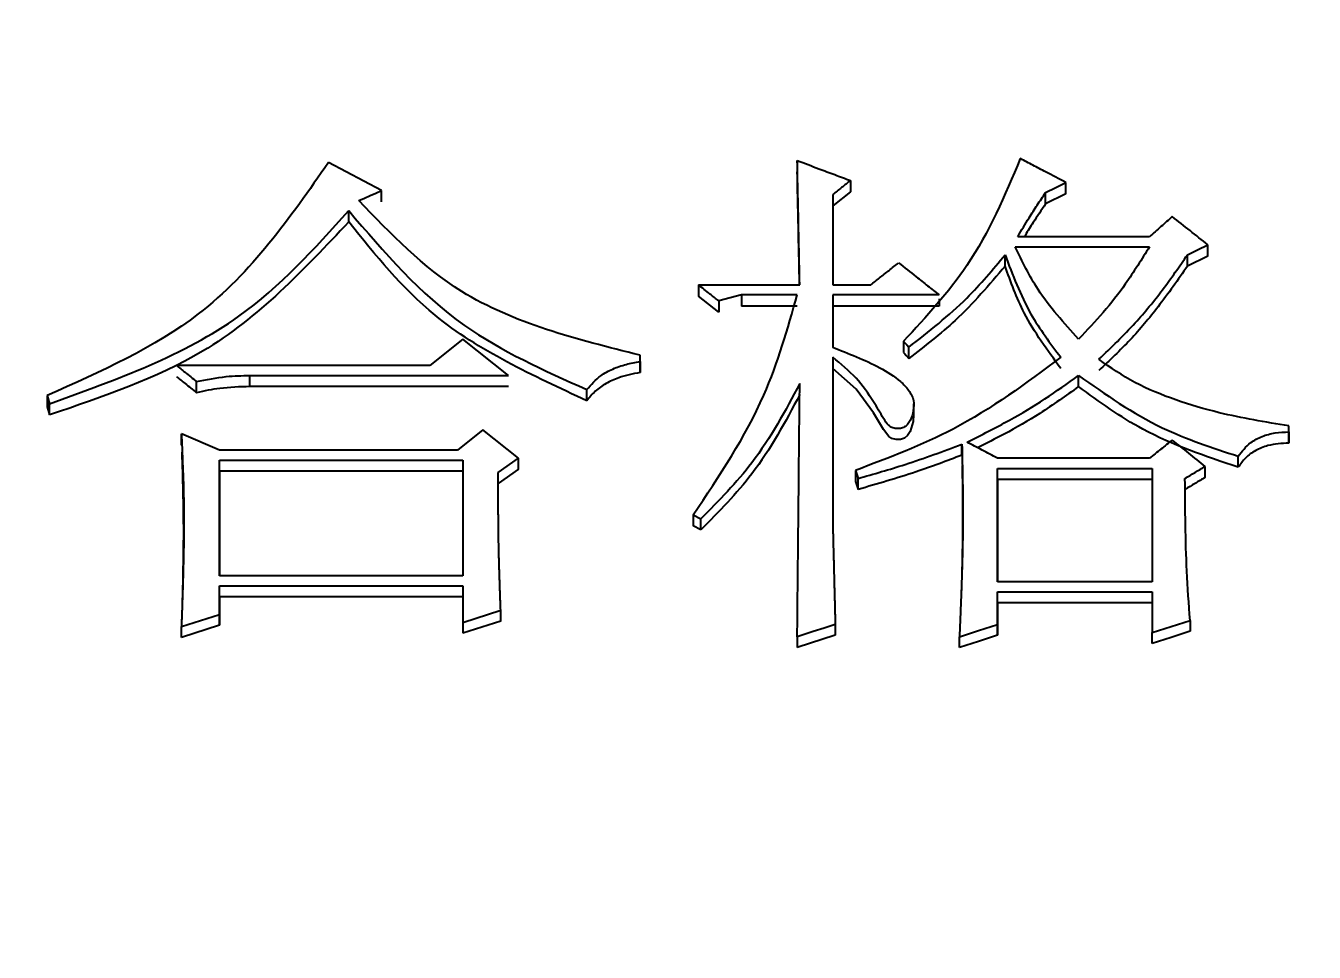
# Model space of a CAD drawing. Header units: millimetres. Extents: x 2126 to 3741, y 477 to 1658.
# Drawn here: x 2358.96 to 2364.46, y 1394.64 to 1398.59 of the extents above; entities that cross this region are included whole.
import ezdxf

# ---------------------------------------------------------------- set-up
doc = ezdxf.new("R2010")
doc.units = ezdxf.units.MM
doc.layers.add('AM_5', color=3, linetype='Continuous', lineweight=25)
doc.styles.add('SLDTEXTSTYLE1', font='txt.shx', dxfattribs={"width": 0.7, "bigfont": 'gbcbig.shx'})
doc.dimstyles.new('SLDDIMSTYLE12$0', dxfattribs={"dimtxt": 12, "dimasz": 10, "dimexe": 0, "dimexo": 0.0625, "dimgap": 0.875, "dimtad": 1, "dimdec": 1, "dimlfac": 1.8, "dimrnd": 1e-09, "dimzin": 12, "dimdsep": 46, "dimtxsty": 'SLDTEXTSTYLE1', "dimcen": 0.09, "dimdle": 8.16, "dimclrd": 3, "dimclre": 3, "dimadec": 0, "dimazin": 3, "dimtfac": 1, "dimtdec": 1, "dimtofl": 0, "dimtmove": 0, "dimatfit": 3, "dimfxl": 0, "dimfrac": 2, "dimtolj": 1, "dimlwd": 5, "dimlwe": 5, "dimarcsym": 0})

# ---------------------------------------------------------------- blocks, each defined once
blk = doc.blocks.new('*D20')
at = {"layer": 'AM_5', "color": 3, "lineweight": 5, "transparency": 16777216}
blk.add_line((2548.0333, 1555.6995), (2264.196, 1555.6995), dxfattribs=at)
at = {"layer": 'AM_5', "color": 3, "linetype": 'Continuous', "lineweight": 5, "transparency": 16777216}
for p, q in [((2264.196, 1545.6995), (2264.196, 1266.9589)), ((2595.101, 1256.9589), (2264.196, 1256.9589))]:
    blk.add_line(p, q, dxfattribs=at)
at = {"layer": 'AM_5', "color": 3, "transparency": 16777216}
for points in [[(2262.5293, 1545.6995), (2265.8627, 1545.6995), (2264.196, 1555.6995)], [(2262.5293, 1266.9589), (2265.8627, 1266.9589), (2264.196, 1256.9589)]]:
    blk.add_solid(points, dxfattribs=at)
at = {"layer": 'Defpoints', "color": 0, "transparency": 16777216}
for p in [(2548.0958, 1555.6995), (2264.196, 1256.9589), (2595.1635, 1256.9589)]:
    blk.add_point(p, dxfattribs=at)
at = {"layer": 'AM_5', "color": 0, "transparency": 16777216, "insert": (2257.321, 1403.6472), "char_height": 12, "attachment_point": 5, "rotation": 90, "style": 'SLDTEXTSTYLE1'}
blk.add_mtext('\\A1;350', dxfattribs=at)

msp = doc.modelspace()

# ---------------------------------------------------------------- linework, layer by layer
at = {"color": 7, "linetype": 'Continuous', "lineweight": 25}
for p, q in [((2360.4771, 1397.8885), (2360.25, 1398.0082)), ((2362.2512, 1398.0167), (2362.2512, 1397.9679)), ((2362.4783, 1397.9313), (2362.4783, 1397.8826)), ((2363.3978, 1397.874), (2363.3978, 1397.9227)), ((2360.4771, 1397.8398), (2360.4771, 1397.8885)), ((2362.4783, 1397.8826), (2362.4026, 1397.8228)), ((2362.4026, 1397.8714), (2362.4026, 1397.4857)), ((2362.4026, 1397.8714), (2362.4026, 1397.8228)), ((2363.3113, 1397.8313), (2363.3113, 1397.8799)), ((2363.3978, 1397.874), (2363.3113, 1397.8313)), ((2362.4026, 1397.8228), (2362.4026, 1397.4857)), ((2360.3365, 1397.7544), (2360.3365, 1397.8029)), ((2363.1815, 1397.6487), (2363.7548, 1397.6487)), ((2363.7548, 1397.6916), (2363.1923, 1397.6916)), ((2364.0036, 1397.6089), (2364.0036, 1397.6573)), ((2363.1382, 1397.5662), (2363.1382, 1397.6144)), ((2363.917, 1397.5661), (2363.917, 1397.6144)), ((2364.0036, 1397.6089), (2363.917, 1397.5661)), ((2361.8293, 1397.4857), (2362.262, 1397.4857)), ((2361.8293, 1397.4857), (2361.8293, 1397.4376)), ((2362.4026, 1397.4857), (2362.5649, 1397.4857)), ((2361.9158, 1397.369), (2361.8293, 1397.4376)), ((2362.0132, 1397.4428), (2361.9158, 1397.417)), ((2362.2511, 1397.4428), (2362.0132, 1397.4428)), ((2362.0132, 1397.4428), (2362.0132, 1397.3947)), ((2362.8569, 1397.4428), (2362.4026, 1397.4428)), ((2362.4026, 1397.4428), (2362.4026, 1397.2194)), ((2362.4026, 1397.4428), (2362.4026, 1397.3947)), ((2362.8569, 1397.4268), (2362.8569, 1397.3947)), ((2361.9158, 1397.417), (2361.9158, 1397.369)), ((2362.2511, 1397.3947), (2362.0132, 1397.3947)), ((2362.4026, 1397.3947), (2362.4026, 1397.2177)), ((2362.8569, 1397.3947), (2362.4026, 1397.3947)), ((2360.8233, 1397.2537), (2360.6827, 1397.1419)), ((2361.018, 1397.0988), (2360.8233, 1397.2537)), ((2362.7054, 1397.2452), (2362.7054, 1397.1974)), ((2362.7271, 1397.1716), (2362.7271, 1397.2193)), ((2361.5805, 1397.1591), (2361.5805, 1397.1849)), ((2361.5805, 1397.1372), (2361.5805, 1397.1849)), ((2361.5805, 1397.1591), (2361.5805, 1397.1114)), ((2362.4026, 1397.1764), (2362.4026, 1397.1287)), ((2362.4026, 1397.1763), (2362.4026, 1396.4687)), ((2360.6827, 1397.1419), (2359.6009, 1397.1419)), ((2359.9146, 1397.0988), (2361.018, 1397.0988)), ((2359.9146, 1397.0512), (2359.9146, 1397.0988)), ((2362.4026, 1397.1286), (2362.4026, 1396.4687)), ((2359.6875, 1397.0254), (2359.6875, 1397.073)), ((2361.018, 1397.0512), (2359.9146, 1397.0512)), ((2361.3533, 1396.991), (2361.3533, 1397.0386)), ((2359.0492, 1397.0127), (2359.0601, 1396.9782)), ((2359.0492, 1397.0127), (2359.0492, 1396.9652)), ((2359.0492, 1396.9652), (2359.0601, 1396.9308)), ((2359.0601, 1396.9308), (2359.0601, 1396.9782)), ((2362.749, 1396.9306), (2362.749, 1396.9783)), ((2364.3497, 1396.8575), (2364.3497, 1396.8834)), ((2364.3497, 1396.8361), (2364.3497, 1396.8834)), ((2359.7848, 1396.7798), (2359.6226, 1396.8489)), ((2359.6226, 1396.8016), (2359.6226, 1396.8489)), ((2360.9098, 1396.8661), (2360.8017, 1396.7798)), ((2361.0613, 1396.7453), (2360.9098, 1396.8661)), ((2364.3497, 1396.8575), (2364.3497, 1396.8102)), ((2360.8017, 1396.7798), (2359.7848, 1396.7798)), ((2362.9543, 1396.7585), (2362.9543, 1396.8057)), ((2359.7848, 1396.7367), (2360.8233, 1396.7367)), ((2359.7848, 1396.2435), (2359.7848, 1396.7367)), ((2359.7848, 1396.6895), (2359.7848, 1396.7367)), ((2360.8233, 1396.7367), (2360.8233, 1396.2435)), ((2360.9747, 1396.6849), (2361.0613, 1396.7453)), ((2361.0613, 1396.6982), (2361.0613, 1396.7453)), ((2363.7548, 1396.7453), (2363.1057, 1396.7453)), ((2363.9928, 1396.6637), (2363.9928, 1396.7108)), ((2364.1334, 1396.7068), (2364.1334, 1396.754)), ((2359.7848, 1396.6895), (2359.7848, 1396.2435)), ((2360.8233, 1396.6895), (2359.7848, 1396.6895)), ((2361.0613, 1396.6982), (2360.9748, 1396.6378)), ((2362.5, 1396.6936), (2362.5108, 1396.6589)), ((2362.5, 1396.6936), (2362.5, 1396.6465)), ((2362.5108, 1396.6119), (2362.5108, 1396.6589)), ((2363.1057, 1396.7021), (2363.7656, 1396.7021)), ((2363.1058, 1396.2175), (2363.1057, 1396.7021)), ((2363.1057, 1396.655), (2363.1057, 1396.7021)), ((2363.7656, 1396.6551), (2363.1057, 1396.655)), ((2363.1057, 1396.655), (2363.1058, 1396.2175)), ((2363.7656, 1396.7021), (2363.7656, 1396.2175)), ((2361.8076, 1396.5034), (2361.8401, 1396.486)), ((2361.8076, 1396.5034), (2361.8076, 1396.4565)), ((2361.8401, 1396.4392), (2361.8401, 1396.486)), ((2361.8401, 1396.4392), (2361.8076, 1396.4565)), ((2360.8233, 1396.2435), (2359.7848, 1396.2435)), ((2363.7656, 1396.2175), (2363.1058, 1396.2175)), ((2359.7848, 1396.0787), (2359.7848, 1396.2002)), ((2359.7848, 1396.2002), (2360.8233, 1396.2002)), ((2359.7848, 1396.1537), (2359.7848, 1396.2002)), ((2360.8233, 1396.2002), (2360.8233, 1396.044)), ((2363.1058, 1396.1742), (2363.7656, 1396.1742)), ((2363.1058, 1396.0353), (2363.1058, 1396.1742)), ((2363.1058, 1396.1278), (2363.1058, 1396.1742)), ((2363.7656, 1396.1742), (2363.7656, 1396.0006)), ((2359.7848, 1396.1537), (2359.7848, 1396.0324)), ((2360.8233, 1396.1537), (2359.7848, 1396.1537)), ((2363.1058, 1396.1278), (2363.1058, 1395.9891)), ((2363.7656, 1396.1278), (2363.1058, 1396.1278)), ((2359.6226, 1396.0266), (2359.7848, 1396.0787)), ((2359.7848, 1396.0324), (2359.7848, 1396.0787)), ((2360.8233, 1396.044), (2360.9856, 1396.0961)), ((2360.9856, 1396.0498), (2360.8233, 1395.9978)), ((2360.9856, 1396.0498), (2360.9856, 1396.0961)), ((2363.9279, 1396.0527), (2363.9279, 1396.0064)), ((2359.7848, 1396.0324), (2359.6226, 1395.9804)), ((2359.6226, 1395.9804), (2359.6226, 1396.0266)), ((2360.8233, 1396.044), (2360.8233, 1395.9978)), ((2362.4134, 1396.0353), (2362.4134, 1395.9891)), ((2363.1058, 1395.9891), (2363.1058, 1396.0353)), ((2363.7656, 1395.9544), (2363.7656, 1396.0006)), ((2362.4134, 1395.9891), (2362.2512, 1395.9371)), ((2362.2512, 1395.9832), (2362.2512, 1395.9371)), ((2362.9435, 1395.9371), (2362.9435, 1395.9832))]:
    msp.add_line(p, q, dxfattribs=at)
at = {"color": 7, "linetype": 'Continuous', "lineweight": 25, "flags": 128}
for points in [[(2363.3113, 1397.8799), (2363.3545, 1397.9013), (2363.3978, 1397.9227)], [(2360.3798, 1397.8457), (2360.4041, 1397.8564), (2360.4284, 1397.8671), (2360.4528, 1397.8778), (2360.4771, 1397.8885)], [(2363.917, 1397.6144), (2363.9603, 1397.6358), (2364.0036, 1397.6573)], [(2362.7054, 1397.2452), (2362.7109, 1397.2387), (2362.719, 1397.229), (2362.7271, 1397.2193)], [(2362.7054, 1397.1974), (2362.7109, 1397.1909), (2362.7164, 1397.1843), (2362.7271, 1397.1716)], [(2361.5805, 1397.1114), (2361.5805, 1397.1259), (2361.5805, 1397.1372)], [(2362.7472, 1396.9306), (2362.7466, 1396.9018), (2362.7331, 1396.8589), (2362.722, 1396.8426), (2362.7085, 1396.8317), (2362.6914, 1396.8256), (2362.6735, 1396.8247), (2362.6556, 1396.8294), (2362.6422, 1396.8384), (2362.6197, 1396.868), (2362.577, 1396.9389), (2362.502, 1397.0397), (2362.4026, 1397.1286), (2362.4026, 1397.1286)], [(2363.4519, 1397.0513), (2363.4519, 1397.0638), (2363.4519, 1397.0763), (2363.4519, 1397.0989)], [(2363.7656, 1396.0006), (2363.8467, 1396.0266), (2363.9279, 1396.0527)], [(2362.4134, 1396.0353), (2362.3664, 1396.0202), (2362.3194, 1396.0051), (2362.2512, 1395.9832)], [(2362.9435, 1395.9832), (2363.0246, 1396.0093), (2363.1058, 1396.0353)], [(2363.9279, 1396.0064), (2363.8467, 1395.9804), (2363.7656, 1395.9544)], [(2363.1058, 1395.9891), (2363.0246, 1395.9631), (2362.9435, 1395.9371)]]:
    msp.add_lwpolyline(points, dxfattribs=at)
at = {"color": 7, "linetype": 'Continuous', "lineweight": 25}
for points, knots in [([(2360.25, 1398.0082), (2360.0861, 1397.7724), (2359.7879, 1397.3434), (2359.2787, 1397.1154), (2359.0492, 1397.0127)], [0, 0, 0, 0, 0.549466, 1, 1, 1, 1]), ([(2362.262, 1397.4857), (2362.2607, 1397.5505), (2362.2582, 1397.6715), (2362.2546, 1397.8485), (2362.2523, 1397.9607), (2362.2512, 1398.0167)], [0, 0, 0, 0, 0.365313, 0.682655, 1, 1, 1, 1]), ([(2362.2512, 1398.0167), (2362.2821, 1398.0051), (2362.3354, 1397.985), (2362.4111, 1397.9566), (2362.4559, 1397.9397), (2362.4783, 1397.9313)], [0, 0, 0, 0, 0.4083, 0.70415, 1, 1, 1, 1]), ([(2363.203, 1398.0253), (2363.1371, 1397.8679), (2363.0184, 1397.5847), (2362.8017, 1397.3497), (2362.7054, 1397.2452)], [0, 0, 0, 0, 0.555743, 1, 1, 1, 1]), ([(2363.3978, 1397.9227), (2363.369, 1397.9379), (2363.3221, 1397.9626), (2363.2572, 1397.9968), (2363.2211, 1398.0158), (2363.2031, 1398.0253)], [0, 0, 0, 0, 0.4440621, 0.722031, 1, 1, 1, 1]), ([(2362.261, 1397.4857), (2362.26, 1397.5344), (2362.2579, 1397.6393), (2362.2546, 1397.8001), (2362.2523, 1397.912), (2362.2512, 1397.9679)], [0, 0, 0, 0, 0.302613, 0.651305, 1, 1, 1, 1]), ([(2362.4783, 1397.9313), (2362.4657, 1397.9213), (2362.4405, 1397.9013), (2362.4152, 1397.8814), (2362.4026, 1397.8714)], [0, 0, 0, 0, 0.500001, 1, 1, 1, 1]), ([(2363.1923, 1397.6916), (2363.2082, 1397.7187), (2363.2349, 1397.7642), (2363.2755, 1397.8266), (2363.2993, 1397.8622), (2363.3113, 1397.8799)], [0, 0, 0, 0, 0.425102, 0.712508, 1, 1, 1, 1]), ([(2361.5805, 1397.1849), (2361.3095, 1397.2532), (2360.8327, 1397.3734), (2360.5163, 1397.7033), (2360.3798, 1397.8457)], [0, 0, 0, 0, 0.568428, 1, 1, 1, 1]), ([(2363.3113, 1397.8313), (2363.2934, 1397.8051), (2363.2635, 1397.7612), (2363.2345, 1397.7141), (2363.2224, 1397.6937), (2363.2211, 1397.6916)], [0, 0, 0, 0, 0.570111, 0.95488, 1, 1, 1, 1]), ([(2359.0601, 1396.9782), (2359.3477, 1397.0821), (2359.8547, 1397.2652), (2360.191, 1397.6405), (2360.3365, 1397.8029)], [0, 0, 0, 0, 0.567325, 1, 1, 1, 1]), ([(2360.3365, 1397.7544), (2360.1447, 1397.5504), (2359.7969, 1397.1802), (2359.2883, 1397.008), (2359.0601, 1396.9308)], [0, 0, 0, 0, 0.5512685, 1, 1, 1, 1]), ([(2360.3365, 1397.8029), (2360.4879, 1397.6253), (2360.7625, 1397.3031), (2361.1703, 1397.1205), (2361.3533, 1397.0386)], [0, 0, 0, 0, 0.551247, 1, 1, 1, 1]), ([(2361.3533, 1396.991), (2361.122, 1397.0978), (2360.7147, 1397.2858), (2360.4506, 1397.613), (2360.3365, 1397.7544)], [0, 0, 0, 0, 0.5679506, 1, 1, 1, 1]), ([(2363.8521, 1397.7772), (2363.8359, 1397.7629), (2363.8035, 1397.7344), (2363.771, 1397.7058), (2363.7548, 1397.6916)], [0, 0, 0, 0, 0.499999, 1, 1, 1, 1]), ([(2364.0036, 1397.6573), (2363.9783, 1397.6773), (2363.9279, 1397.7173), (2363.8774, 1397.7572), (2363.8521, 1397.7772)], [0, 0, 0, 0, 0.499999, 1, 1, 1, 1]), ([(2363.4519, 1397.2538), (2363.3901, 1397.3224), (2363.2803, 1397.4441), (2363.2115, 1397.5865), (2363.1815, 1397.6487)], [0, 0, 0, 0, 0.563444, 1, 1, 1, 1]), ([(2363.7548, 1397.6487), (2363.7214, 1397.5949), (2363.6616, 1397.4983), (2363.5595, 1397.3664), (2363.4879, 1397.2914), (2363.4519, 1397.2538)], [0, 0, 0, 0, 0.385333, 0.691671, 1, 1, 1, 1]), ([(2362.7271, 1397.2193), (2362.8132, 1397.2867), (2362.9658, 1397.4062), (2363.0858, 1397.5511), (2363.1382, 1397.6144)], [0, 0, 0, 0, 0.56336, 1, 1, 1, 1]), ([(2363.1382, 1397.6144), (2363.1705, 1397.5281), (2363.2284, 1397.3731), (2363.3308, 1397.2368), (2363.3762, 1397.1764)], [0, 0, 0, 0, 0.556662, 1, 1, 1, 1]), ([(2363.5385, 1397.1678), (2363.5916, 1397.2187), (2363.6896, 1397.3127), (2363.813, 1397.4644), (2363.8823, 1397.5643), (2363.917, 1397.6144)], [0, 0, 0, 0, 0.370244, 0.684379, 1, 1, 1, 1]), ([(2362.5649, 1397.4857), (2362.5774, 1397.4956), (2362.6034, 1397.5163), (2362.6431, 1397.5478), (2362.6703, 1397.5693), (2362.6839, 1397.5801)], [0, 0, 0, 0, 0.314654, 0.657326, 1, 1, 1, 1]), ([(2362.6839, 1397.5801), (2362.7088, 1397.5603), (2362.7501, 1397.5275), (2362.8078, 1397.4818), (2362.8406, 1397.4558), (2362.8569, 1397.4428)], [0, 0, 0, 0, 0.432645, 0.716322, 1, 1, 1, 1]), ([(2363.1382, 1397.5661), (2363.0706, 1397.486), (2362.949, 1397.3421), (2362.7953, 1397.224), (2362.7271, 1397.1716)], [0, 0, 0, 0, 0.55642, 1, 1, 1, 1]), ([(2363.3762, 1397.1287), (2363.3194, 1397.206), (2363.2186, 1397.3432), (2363.1627, 1397.4983), (2363.1382, 1397.5661)], [0, 0, 0, 0, 0.56299, 1, 1, 1, 1]), ([(2363.917, 1397.5661), (2363.876, 1397.5076), (2363.8003, 1397.3994), (2363.675, 1397.249), (2363.5841, 1397.1632), (2363.5385, 1397.1201)], [0, 0, 0, 0, 0.37028, 0.6840012, 1, 1, 1, 1]), ([(2361.9158, 1397.417), (2361.9035, 1397.4268), (2361.8829, 1397.4432), (2361.854, 1397.4661), (2361.8375, 1397.4792), (2361.8293, 1397.4857)], [0, 0, 0, 0, 0.428361, 0.714181, 1, 1, 1, 1]), ([(2361.8076, 1396.5034), (2361.919, 1396.6701), (2362.117, 1396.9663), (2362.2103, 1397.2978), (2362.2511, 1397.4428)], [0, 0, 0, 0, 0.562636, 1, 1, 1, 1]), ([(2362.4026, 1397.2194), (2362.4363, 1397.206), (2362.5377, 1397.1658), (2362.6556, 1397.1109), (2362.7286, 1397.0371), (2362.7514, 1396.9939), (2362.7477, 1396.9481), (2362.7384, 1396.9135), (2362.7235, 1396.8901), (2362.709, 1396.8782), (2362.6917, 1396.8721), (2362.6731, 1396.8711), (2362.6556, 1396.8756), (2362.6354, 1396.8897), (2362.6113, 1396.9286), (2362.5713, 1396.9984), (2362.5058, 1397.0919), (2362.4374, 1397.1479), (2362.4026, 1397.1764)], [0, 0, 0, 0, 0.104454, 0.314535, 0.36541, 0.416687, 0.46169, 0.509284, 0.529555, 0.546771, 0.564035, 0.580952, 0.598427, 0.614259, 0.652193, 0.737824, 0.866635, 1, 1, 1, 1]), ([(2361.3533, 1397.0386), (2361.3717, 1397.0598), (2361.4024, 1397.0952), (2361.4633, 1397.128), (2361.5203, 1397.1477), (2361.5604, 1397.1553), (2361.5805, 1397.1591)], [0, 0, 0, 0, 0.329917, 0.550134, 0.774051, 1, 1, 1, 1]), ([(2363.3762, 1397.1764), (2363.2284, 1397.0663), (2362.9624, 1396.868), (2362.6423, 1396.7473), (2362.5, 1396.6936)], [0, 0, 0, 0, 0.555385, 1, 1, 1, 1]), ([(2364.3497, 1396.8834), (2364.2499, 1396.8998), (2364.0857, 1396.9266), (2363.8664, 1396.9917), (2363.6894, 1397.063), (2363.5885, 1397.1331), (2363.5385, 1397.1678)], [0, 0, 0, 0, 0.3440816, 0.5653831, 0.7845838, 1, 1, 1, 1]), ([(2359.6009, 1397.1419), (2359.6133, 1397.132), (2359.6339, 1397.1157), (2359.6627, 1397.0927), (2359.6792, 1397.0796), (2359.6875, 1397.073)], [0, 0, 0, 0, 0.428307, 0.714154, 1, 1, 1, 1]), ([(2359.6009, 1397.0942), (2359.6133, 1397.0844), (2359.6339, 1397.068), (2359.6628, 1397.0451), (2359.6792, 1397.032), (2359.6875, 1397.0254)], [0, 0, 0, 0, 0.4285576, 0.7142788, 1, 1, 1, 1]), ([(2359.6875, 1397.073), (2359.7293, 1397.0814), (2359.8041, 1397.0965), (2359.8808, 1397.0981), (2359.9146, 1397.0988)], [0, 0, 0, 0, 0.5590432, 1, 1, 1, 1]), ([(2361.5805, 1397.1114), (2361.5494, 1397.1053), (2361.4985, 1397.0952), (2361.4346, 1397.0657), (2361.3869, 1397.0336), (2361.3644, 1397.0051), (2361.3533, 1396.991)], [0, 0, 0, 0, 0.34797, 0.569793, 0.78749, 1, 1, 1, 1]), ([(2362.9759, 1396.8144), (2363.037, 1396.8449), (2363.1509, 1396.9019), (2363.3101, 1396.9969), (2363.4046, 1397.0648), (2363.4519, 1397.0989)], [0, 0, 0, 0, 0.365229, 0.681783, 1, 1, 1, 1]), ([(2363.4519, 1397.0989), (2363.5669, 1397.0177), (2363.774, 1396.8713), (2364.0227, 1396.7901), (2364.1334, 1396.754)], [0, 0, 0, 0, 0.554843, 1, 1, 1, 1]), ([(2359.9146, 1397.0512), (2359.8716, 1397.05), (2359.7949, 1397.0479), (2359.7202, 1397.0323), (2359.6875, 1397.0254)], [0, 0, 0, 0, 0.560892, 1, 1, 1, 1]), ([(2362.2619, 1397.0644), (2362.1999, 1396.948), (2362.0884, 1396.7386), (2361.9164, 1396.5637), (2361.8401, 1396.486)], [0, 0, 0, 0, 0.556097, 1, 1, 1, 1]), ([(2362.2512, 1395.9832), (2362.2519, 1396.0514), (2362.254, 1396.2663), (2362.2575, 1396.6271), (2362.2605, 1396.9186), (2362.262, 1397.0644)], [0, 0, 0, 0, 0.188404, 0.594194, 1, 1, 1, 1]), ([(2363.4519, 1397.0513), (2363.3975, 1397.0123), (2363.2958, 1396.9396), (2363.1498, 1396.8549), (2363.059, 1396.8093), (2363.0212, 1396.7903)], [0, 0, 0, 0, 0.401974, 0.750243, 1, 1, 1, 1]), ([(2364.1334, 1396.7068), (2363.9932, 1396.754), (2363.7449, 1396.8376), (2363.5408, 1396.9865), (2363.4519, 1397.0513)], [0, 0, 0, 0, 0.564881, 1, 1, 1, 1]), ([(2362.2619, 1397.0169), (2362.1999, 1396.9006), (2362.0884, 1396.6914), (2361.9164, 1396.5168), (2361.8401, 1396.4392)], [0, 0, 0, 0, 0.556042, 1, 1, 1, 1]), ([(2359.6226, 1396.8489), (2359.623, 1396.8407), (2359.6236, 1396.8285), (2359.6245, 1396.808), (2359.6253, 1396.7876), (2359.6261, 1396.7672), (2359.6269, 1396.7468), (2359.6275, 1396.7304), (2359.6281, 1396.7141), (2359.6286, 1396.7018), (2359.6296, 1396.6773), (2359.6328, 1396.5914), (2359.6333, 1396.5053), (2359.6329, 1396.4274), (2359.6328, 1396.411), (2359.6326, 1396.3946), (2359.6324, 1396.3782), (2359.6322, 1396.3618), (2359.6319, 1396.3454), (2359.6316, 1396.3331), (2359.6314, 1396.3228), (2359.6312, 1396.3126), (2359.631, 1396.3044), (2359.6309, 1396.2962), (2359.6307, 1396.288), (2359.6305, 1396.2798), (2359.6302, 1396.2695), (2359.63, 1396.2613), (2359.6298, 1396.2531), (2359.6296, 1396.2449), (2359.6294, 1396.2367), (2359.6291, 1396.2264), (2359.6289, 1396.2182), (2359.6286, 1396.21), (2359.6284, 1396.2018), (2359.6282, 1396.1936), (2359.6279, 1396.1853), (2359.6277, 1396.1771), (2359.6274, 1396.1689), (2359.6271, 1396.1587), (2359.6268, 1396.1504), (2359.6265, 1396.1402), (2359.6262, 1396.132), (2359.6259, 1396.1237), (2359.6256, 1396.1155), (2359.6254, 1396.1073), (2359.625, 1396.097), (2359.6247, 1396.0888), (2359.6245, 1396.0806), (2359.6242, 1396.0724), (2359.6239, 1396.0642), (2359.6236, 1396.0559), (2359.6233, 1396.048), (2359.623, 1396.0382), (2359.6227, 1396.0305), (2359.6226, 1396.0266)], [0, 0, 0, 0, 0.029904, 0.044856, 0.07476, 0.104664, 0.119616, 0.14952, 0.164472, 0.179424, 0.194376, 0.254184, 0.493446, 0.508398, 0.538302, 0.553254, 0.568206, 0.59811, 0.613062, 0.628014, 0.642966, 0.650442, 0.665394, 0.67287, 0.680346, 0.695298, 0.702774, 0.717726, 0.725202, 0.732678, 0.74763, 0.755106, 0.770057, 0.777533, 0.785009, 0.799961, 0.807437, 0.814913, 0.829865, 0.837341, 0.852293, 0.859769, 0.874721, 0.882197, 0.889673, 0.904625, 0.912101, 0.927053, 0.934529, 0.942005, 0.956957, 0.964433, 0.971909, 0.985954, 1, 1, 1, 1]), ([(2363.8521, 1396.823), (2363.8359, 1396.8101), (2363.8035, 1396.7842), (2363.771, 1396.7583), (2363.7548, 1396.7453)], [0, 0, 0, 0, 0.499998, 1, 1, 1, 1]), ([(2363.9928, 1396.7108), (2363.9693, 1396.7295), (2363.9225, 1396.7669), (2363.8756, 1396.8043), (2363.8521, 1396.823)], [0, 0, 0, 0, 0.499999, 1, 1, 1, 1]), ([(2364.1334, 1396.754), (2364.1496, 1396.7749), (2364.1767, 1396.8098), (2364.2351, 1396.8404), (2364.291, 1396.8555), (2364.3301, 1396.8568), (2364.3497, 1396.8575)], [0, 0, 0, 0, 0.328373, 0.548346, 0.773134, 1, 1, 1, 1]), ([(2364.3497, 1396.8102), (2364.3497, 1396.8132), (2364.3497, 1396.818), (2364.3497, 1396.8247), (2364.3497, 1396.8304), (2364.3497, 1396.8342), (2364.3497, 1396.8361)], [0, 0, 0, 0, 0.34, 0.56, 0.78, 1, 1, 1, 1]), ([(2359.6241, 1396.7706), (2359.6275, 1396.6595), (2359.6325, 1396.4946), (2359.6296, 1396.2816), (2359.6273, 1396.1803), (2359.6261, 1396.1327), (2359.6254, 1396.1083), (2359.6252, 1396.1023), (2359.6251, 1396.0983)], [0, 0, 0, 0, 0.503814, 0.747752, 0.874235, 0.934549, 0.957165, 1, 1, 1, 1]), ([(2362.5108, 1396.6589), (2362.578, 1396.6782), (2362.6867, 1396.7094), (2362.8339, 1396.7602), (2362.9142, 1396.7906), (2362.9543, 1396.8057)], [0, 0, 0, 0, 0.447142, 0.723428, 1, 1, 1, 1]), ([(2362.9543, 1396.8057), (2362.9544, 1396.802), (2362.9545, 1396.7964), (2362.9546, 1396.7889), (2362.9547, 1396.7833), (2362.9548, 1396.7777), (2362.9549, 1396.7721), (2362.9551, 1396.7646), (2362.9552, 1396.7571), (2362.9554, 1396.7497), (2362.9555, 1396.7441), (2362.9556, 1396.7384), (2362.9557, 1396.7328), (2362.9558, 1396.7254), (2362.9559, 1396.7179), (2362.9561, 1396.7104), (2362.9562, 1396.7048), (2362.9563, 1396.6992), (2362.9564, 1396.6936), (2362.9564, 1396.6879), (2362.9565, 1396.6823), (2362.9567, 1396.6749), (2362.9568, 1396.6674), (2362.9569, 1396.6599), (2362.957, 1396.6524), (2362.9571, 1396.643), (2362.9573, 1396.6318), (2362.9574, 1396.6206), (2362.9575, 1396.6094), (2362.9577, 1396.5944), (2362.9578, 1396.5794), (2362.9579, 1396.5644), (2362.958, 1396.5532), (2362.9581, 1396.5419), (2362.9581, 1396.5307), (2362.9582, 1396.5195), (2362.9582, 1396.5045), (2362.9582, 1396.4895), (2362.9581, 1396.4745), (2362.9581, 1396.4632), (2362.958, 1396.452), (2362.9579, 1396.4408), (2362.9578, 1396.4295), (2362.9576, 1396.4145), (2362.9574, 1396.3995), (2362.9572, 1396.3845), (2362.957, 1396.3733), (2362.9568, 1396.362), (2362.9566, 1396.3508), (2362.9563, 1396.3395), (2362.956, 1396.3245), (2362.9556, 1396.3095), (2362.9552, 1396.2945), (2362.9549, 1396.2832), (2362.9546, 1396.272), (2362.9542, 1396.2607), (2362.9539, 1396.2494), (2362.9534, 1396.2344), (2362.9529, 1396.2194), (2362.9524, 1396.2044), (2362.952, 1396.1931), (2362.9516, 1396.1819), (2362.9512, 1396.1706), (2362.9508, 1396.1593), (2362.9503, 1396.1481), (2362.9497, 1396.1331), (2362.9491, 1396.118), (2362.9485, 1396.103), (2362.9481, 1396.0917), (2362.9476, 1396.0805), (2362.9471, 1396.0692), (2362.9465, 1396.0542), (2362.9459, 1396.0391), (2362.9452, 1396.0241), (2362.9448, 1396.0128), (2362.9442, 1395.9992), (2362.9438, 1395.9893), (2362.9435, 1395.9832)], [0, 0, 0, 0, 0.0136751, 0.0205126, 0.0273502, 0.0341877, 0.0410253, 0.0478628, 0.0615379, 0.0683754, 0.075213, 0.0820505, 0.0888881, 0.0957256, 0.1094007, 0.1162382, 0.1230758, 0.1299133, 0.1367509, 0.1435884, 0.150426, 0.1572635, 0.1709386, 0.1777761, 0.1846137, 0.1982888, 0.2119638, 0.2256389, 0.239314, 0.2529891, 0.2803393, 0.2940144, 0.3076894, 0.3213645, 0.3350396, 0.3487147, 0.3623898, 0.38974, 0.4034151, 0.4170902, 0.4307653, 0.4444403, 0.4581154, 0.4717905, 0.4991407, 0.5128158, 0.5264909, 0.540166, 0.5538411, 0.5675162, 0.5811912, 0.6085414, 0.6222165, 0.6358916, 0.6495667, 0.6632418, 0.6769169, 0.6905919, 0.7179421, 0.7316172, 0.7452923, 0.7589674, 0.7726425, 0.7863176, 0.7999926, 0.8136677, 0.8410179, 0.854693, 0.8683681, 0.8820432, 0.8957182, 0.9093933, 0.9367435, 0.9504186, 0.9640937, 0.9777687, 1, 1, 1, 1]), ([(2363.1057, 1396.7453), (2363.0841, 1396.7568), (2363.0408, 1396.7799), (2362.9976, 1396.8029), (2362.9759, 1396.8144)], [0, 0, 0, 0, 0.499999, 1, 1, 1, 1]), ([(2364.3497, 1396.8102), (2364.3194, 1396.8085), (2364.2698, 1396.8056), (2364.207, 1396.7803), (2364.1631, 1396.7482), (2364.1432, 1396.7205), (2364.1334, 1396.7068)], [0, 0, 0, 0, 0.348919, 0.571355, 0.788309, 1, 1, 1, 1]), ([(2362.9543, 1396.7585), (2362.8894, 1396.7339), (2362.7844, 1396.694), (2362.6351, 1396.6482), (2362.5522, 1396.624), (2362.5108, 1396.6119)], [0, 0, 0, 0, 0.447314, 0.723589, 1, 1, 1, 1]), ([(2362.9551, 1396.7144), (2362.9552, 1396.7077), (2362.9561, 1396.651), (2362.9578, 1396.4767), (2362.9555, 1396.3234), (2362.9533, 1396.239), (2362.9521, 1396.1983), (2362.9513, 1396.1747), (2362.9511, 1396.1689), (2362.951, 1396.1658)], [0, 0, 0, 0, 0.058237, 0.493643, 0.756064, 0.862488, 0.925116, 0.960703, 1, 1, 1, 1]), ([(2363.9062, 1396.6589), (2363.9207, 1396.6676), (2363.9495, 1396.6849), (2363.9783, 1396.7021), (2363.9928, 1396.7108)], [0, 0, 0, 0, 0.499999, 1, 1, 1, 1]), ([(2360.9856, 1396.0961), (2360.9851, 1396.1081), (2360.9844, 1396.1262), (2360.9835, 1396.1503), (2360.9829, 1396.1684), (2360.9822, 1396.1864), (2360.9816, 1396.2045), (2360.981, 1396.2226), (2360.9805, 1396.2376), (2360.9801, 1396.2496), (2360.9798, 1396.2587), (2360.9796, 1396.2677), (2360.9793, 1396.2767), (2360.979, 1396.2858), (2360.9788, 1396.2948), (2360.9785, 1396.3038), (2360.9783, 1396.3128), (2360.9781, 1396.3219), (2360.9778, 1396.3309), (2360.9776, 1396.3399), (2360.9774, 1396.3489), (2360.9772, 1396.358), (2360.9771, 1396.367), (2360.9769, 1396.376), (2360.9767, 1396.385), (2360.9766, 1396.394), (2360.9764, 1396.4031), (2360.9763, 1396.4121), (2360.9762, 1396.4211), (2360.976, 1396.4301), (2360.9759, 1396.4391), (2360.9758, 1396.4482), (2360.9757, 1396.4572), (2360.9756, 1396.4662), (2360.9755, 1396.4752), (2360.9755, 1396.4842), (2360.9754, 1396.4933), (2360.9753, 1396.5023), (2360.9753, 1396.5113), (2360.9752, 1396.5203), (2360.9751, 1396.5293), (2360.9751, 1396.5413), (2360.975, 1396.5533), (2360.975, 1396.5654), (2360.9749, 1396.5744), (2360.9749, 1396.5834), (2360.9749, 1396.5924), (2360.9749, 1396.6014), (2360.9748, 1396.6104), (2360.9748, 1396.6194), (2360.9748, 1396.6284), (2360.9748, 1396.6374), (2360.9748, 1396.6449), (2360.9748, 1396.6509), (2360.9748, 1396.6554), (2360.9748, 1396.6599), (2360.9748, 1396.6644), (2360.9748, 1396.6689), (2360.9748, 1396.6734), (2360.9747, 1396.6787), (2360.9747, 1396.6825), (2360.9747, 1396.6849)], [0, 0, 0, 0, 0.061285, 0.091928, 0.12257, 0.153213, 0.183855, 0.214498, 0.24514, 0.260462, 0.275783, 0.291104, 0.306426, 0.321747, 0.337068, 0.352389, 0.367711, 0.383032, 0.398353, 0.413674, 0.428996, 0.444317, 0.459638, 0.47496, 0.490281, 0.505602, 0.520923, 0.536245, 0.551566, 0.566887, 0.582209, 0.59753, 0.612851, 0.628172, 0.643494, 0.658815, 0.674136, 0.689457, 0.704779, 0.7201, 0.735421, 0.750743, 0.781385, 0.796706, 0.812028, 0.827349, 0.84267, 0.857991, 0.873313, 0.888634, 0.903955, 0.919277, 0.934598, 0.942258, 0.949919, 0.95758, 0.96524, 0.972901, 0.980562, 0.988222, 1, 1, 1, 1]), ([(2363.9928, 1396.6637), (2363.9783, 1396.6551), (2363.9495, 1396.6378), (2363.9207, 1396.6205), (2363.9062, 1396.6119)], [0, 0, 0, 0, 0.499998, 1, 1, 1, 1]), ([(2363.9279, 1396.0527), (2363.9228, 1396.1229), (2363.913, 1396.2591), (2363.9077, 1396.4613), (2363.9067, 1396.593), (2363.9062, 1396.6589)], [0, 0, 0, 0, 0.347124, 0.673492, 1, 1, 1, 1]), ([(2362.4026, 1396.4687), (2362.4027, 1396.4657), (2362.4028, 1396.4597), (2362.4031, 1396.4507), (2362.4033, 1396.4432), (2362.4034, 1396.4357), (2362.4036, 1396.4297), (2362.4038, 1396.4237), (2362.4039, 1396.4177), (2362.4041, 1396.4102), (2362.4043, 1396.4027), (2362.4045, 1396.3952), (2362.4046, 1396.3892), (2362.4048, 1396.3817), (2362.405, 1396.3742), (2362.4052, 1396.3651), (2362.4054, 1396.3561), (2362.4056, 1396.3486), (2362.4058, 1396.3411), (2362.406, 1396.3336), (2362.4063, 1396.3216), (2362.4066, 1396.3111), (2362.4068, 1396.3006), (2362.407, 1396.2931), (2362.4073, 1396.281), (2362.4076, 1396.269), (2362.4079, 1396.257), (2362.4081, 1396.248), (2362.4083, 1396.2405), (2362.4085, 1396.2329), (2362.4087, 1396.2254), (2362.409, 1396.2134), (2362.4093, 1396.2029), (2362.4095, 1396.1924), (2362.4097, 1396.1863), (2362.4099, 1396.1788), (2362.41, 1396.1728), (2362.4102, 1396.1653), (2362.4104, 1396.1593), (2362.4105, 1396.1518), (2362.4107, 1396.1457), (2362.4109, 1396.1382), (2362.411, 1396.1322), (2362.4112, 1396.1247), (2362.4114, 1396.1187), (2362.4116, 1396.1111), (2362.4117, 1396.1051), (2362.4119, 1396.0976), (2362.412, 1396.0916), (2362.4122, 1396.0841), (2362.4124, 1396.078), (2362.4126, 1396.0705), (2362.4127, 1396.0645), (2362.4129, 1396.057), (2362.4131, 1396.051), (2362.4132, 1396.0432), (2362.4134, 1396.0385), (2362.4134, 1396.0353)], [0, 0, 0, 0, 0.020805, 0.04161, 0.062415, 0.072817, 0.093622, 0.104024, 0.114427, 0.135232, 0.156036, 0.166439, 0.187244, 0.197646, 0.218451, 0.239256, 0.260061, 0.280866, 0.291268, 0.312073, 0.332878, 0.374488, 0.38489, 0.405695, 0.4265, 0.468109, 0.488914, 0.509719, 0.530524, 0.540926, 0.561731, 0.582536, 0.624146, 0.634548, 0.655353, 0.665756, 0.686561, 0.696963, 0.717768, 0.72817, 0.748975, 0.759378, 0.780182, 0.790585, 0.81139, 0.821792, 0.842597, 0.852999, 0.873804, 0.884207, 0.905012, 0.915414, 0.936219, 0.946621, 0.967426, 0.977829, 1, 1, 1, 1])]:
    msp.add_open_spline(points, degree=3, knots=knots, dxfattribs=at)
msp.add_open_spline([(2362.5, 1396.6465), (2362.5018, 1396.6407), (2362.5054, 1396.6292), (2362.509, 1396.6177), (2362.5108, 1396.6119)], degree=3, dxfattribs=at)

# ---------------------------------------------------------------- dimensions: what is measured, and where the dimension line sits
at = {"layer": 'AM_5'}
dim = msp.add_linear_dim(base=(2264.196, 1256.9589), p1=(2548.0958, 1555.6995), p2=(2595.1635, 1256.9589), angle=90, text='350', dimstyle='SLDDIMSTYLE12$0', override={"dimlfac": 1}, dxfattribs=at)
dim.commit()
dim.dimension.update_dxf_attribs({"geometry": '*D20', "text_midpoint": (2264.196, 1403.6472), "dimtype": 160})

doc.saveas('drawing.dxf')
